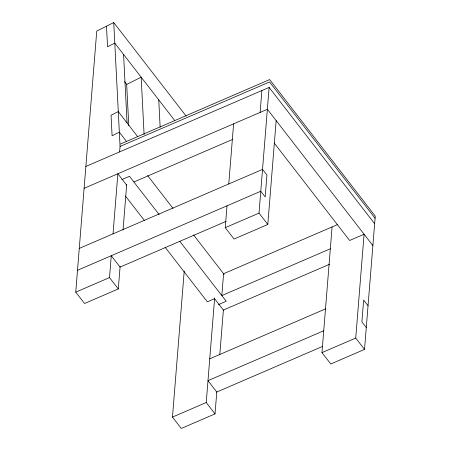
<?xml version="1.0" encoding="UTF-8"?>
<svg xmlns="http://www.w3.org/2000/svg" width="451" height="451" viewBox="0 0 451 451"><rect width="100%" height="100%" fill="white"/><g stroke="black" fill="none" stroke-linecap="round" stroke-linejoin="round"><path stroke-width="0.68" d="M120.107 266.502L118.303 288.944L84.546 303.5L75.751 292.141L96.756 31.068L113.737 22.55L186.088 116.02M118.303 288.944L109.508 277.585L111.267 255.728L120.062 267.088L226.109 221.356M113.026 233.866L117.863 173.753L126.658 185.113M119.622 151.891L120.062 146.428L113.737 22.55M123.044 230.027L126.708 184.442M323.733 330.763L207.99 380.672L216.784 392.032L215.026 413.894L181.263 428.45L172.474 417.09L184.217 271.113M215.026 413.894L206.231 402.534L214.637 298.026M276.159 120.642L267.804 224.474L234.046 239.036L225.252 227.676L227.011 205.814M228.77 183.957L233.607 123.845M219.778 354.796L223.375 310.062L214.586 298.703L207.353 301.82L165.111 247.255M260.131 112.406L261.89 90.544M267.804 224.474L259.015 213.12L269.123 87.426L85.865 166.453M120.507 144.016L269.653 79.579L375.249 216.153L364.526 349.424L330.769 363.98L321.975 352.62L332.088 226.932M364.526 349.424L355.732 338.064L364.087 234.232L349.621 240.473L274.191 143.029M120.062 146.428L269.563 81.958L375.08 218.267M84.106 188.309L267.37 109.283L372.881 245.592M121.809 179.628L129.493 176.313L159.158 214.631M133.891 181.99L232.71 139.382M79.269 248.422L262.533 169.401L266.924 175.078L265.165 196.935L260.774 191.258L77.51 270.284M75.751 292.141L109.508 277.585M225.252 227.676L259.015 213.12M337.263 224.699L223.578 273.723L221.819 295.58L330.329 248.789M218.526 304.577L226.216 301.262L179.791 241.285M223.149 310.158L329.54 264.28M209.749 358.816L325.492 308.901M216.576 392.122L322.403 346.486M172.474 417.09L206.231 402.534M321.975 352.62L355.732 338.064M269.123 87.426L374.64 223.73M368.044 305.705L363.647 300.028L361.888 321.884L366.285 327.567M174.65 120.434L114.785 43.099L107.541 46.735L106.492 26.186M124.532 81.67L126.68 84.444L141.163 77.177L144.089 134.494M137.662 136.636L118.286 111.6L111.042 115.23L112.09 135.779L119.335 132.149L126.652 141.608M147.59 175.557L172.953 208.323M193.586 234.977L224.108 274.405M125.457 196.027L144.421 220.528M158.752 99.896L160.139 127.154M126.669 84.269L128.789 125.716M123.58 54.458L127.075 122.96"/></g></svg>
